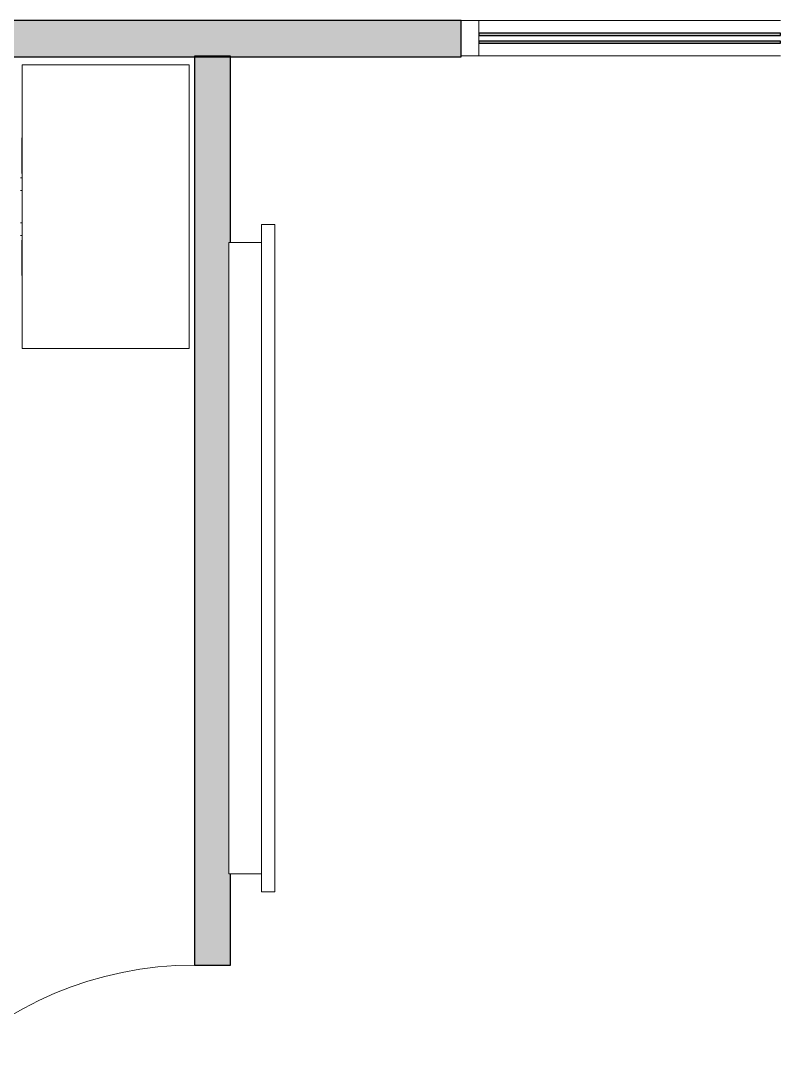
# Model space of a CAD drawing. Header units: millimetres. Extents: x 155927 to 317870, y -36033 to 97293.
# Drawn here: x 188209 to 190351, y 10717 to 13608 of the extents above; entities that cross this region are included whole.
import ezdxf

# ---------------------------------------------------------------- set-up
doc = ezdxf.new("R2010")
doc.units = ezdxf.units.MM
doc.header["$MEASUREMENT"] = 0
for name, color, linetype, lineweight in [('A-DOOR', 4, 'CONTINUOUS', 9), ('A-GLAZ-CURT', 7, 'CONTINUOUS', 9), ('A-GLAZ-CWMG', 7, 'CONTINUOUS', 9), ('A-WALL-PATT', 7, 'CONTINUOUS', 9), ('E-ELEC-EQPM', 8, 'CONTINUOUS', 9), ('I-FURN', 8, 'CONTINUOUS', 9), ('I-WALL', 7, 'CONTINUOUS', 9)]:
    doc.layers.add(name, color=color, linetype=linetype, lineweight=lineweight)

msp = doc.modelspace()

# ---------------------------------------------------------------- hatches: boundary and pattern name
at = {"layer": 'A-GLAZ-CURT'}
h = msp.add_hatch(color=256, dxfattribs=at)
h.paths.add_polyline_path([(190350.8, 13543.6), (190350.8, 13549.6), (189500.8, 13549.6), (189500.8, 13543.6)], flags=0)
h.paths.add_polyline_path([(189500.8, 13565.6), (190350.8, 13565.6), (190350.8, 13571.6), (189500.8, 13571.6)], flags=0)
at = {"layer": 'A-WALL-PATT'}
msp.add_hatch(color=256, dxfattribs=at).paths.add_polyline_path([(188800.8, 13505.6), (188800.8, 13607.6), (188099.8, 13607.6), (188099.8, 13505.6)], flags=0)
h = msp.add_hatch(color=256, dxfattribs=at)
h.paths.add_polyline_path([(198150.8, 13505.6), (198848.8, 13506.6), (198848.8, 13607.6), (198150.8, 13607.6)], flags=0)
h.paths.add_polyline_path([(195450.8, 13505.6), (195450.8, 13607.6), (195150.8, 13607.6), (195150.8, 13505.6)], flags=0)
h.paths.add_polyline_path([(192450.8, 13505.6), (192450.8, 13607.6), (192150.8, 13607.6), (192150.8, 13505.6)], flags=0)
h.paths.add_polyline_path([(188952.5, 13505.6), (189450.8, 13505.6), (189450.8, 13607.6), (188800.8, 13607.6), (188800.8, 13505.6)], flags=0)
h = msp.add_hatch(color=256, dxfattribs=at)
h.paths.add_polyline_path([(188800.8, 9758), (188800.8, 9933.4), (188698.8, 9933.4), (188698.8, 9758)], flags=0)
h.paths.add_polyline_path([(188800.8, 10943.4), (188800.8, 11201.1), (188795.8, 11201.1), (188795.8, 12981.5), (188800.8, 12981.5), (188800.8, 13506.6), (188698.8, 13506.6), (188698.8, 10943.4), (188795.8, 10943.4)], flags=0)

# ---------------------------------------------------------------- linework, layer by layer
at = {"layer": 'A-DOOR'}
msp.add_arc((188698.8, 9933.4), 1010, 90, 180, dxfattribs=at)
at = {"layer": 'A-GLAZ-CURT', "lineweight": 30}
for p, q in [((190350.8, 13571.6), (189500.8, 13571.6)), ((189500.8, 13571.6), (189500.8, 13565.6)), ((189500.8, 13565.6), (190350.8, 13565.6)), ((190350.8, 13565.6), (190350.8, 13571.6)), ((190350.8, 13549.6), (189500.8, 13549.6)), ((189500.8, 13549.6), (189500.8, 13543.6)), ((189500.8, 13543.6), (190350.8, 13543.6)), ((190350.8, 13543.6), (190350.8, 13549.6))]:
    msp.add_line(p, q, dxfattribs=at)
at = {"layer": 'A-GLAZ-CWMG', "lineweight": 20}
for p, q in [((189500.8, 13607.6), (189450.8, 13607.6)), ((189450.8, 13607.6), (189450.8, 13507.6)), ((189500.8, 13507.6), (189500.8, 13607.6)), ((189450.8, 13507.6), (189500.8, 13507.6))]:
    msp.add_line(p, q, dxfattribs=at)
at = {"layer": 'A-GLAZ-CWMG'}
for p, q in [((190350.8, 13607.6), (189500.8, 13607.6)), ((190350.8, 13507.6), (189500.8, 13507.6))]:
    msp.add_line(p, q, dxfattribs=at)
at = {"layer": 'E-ELEC-EQPM'}
for p, q in [((188925.8, 13032.3), (188887.7, 13032.3)), ((188887.7, 13032.3), (188887.7, 12981.5)), ((188925.8, 13032.3), (188887.7, 13032.3)), ((188887.7, 13032.3), (188887.7, 11150.3)), ((188925.8, 11150.3), (188925.8, 13032.3)), ((188925.8, 11150.3), (188925.8, 13032.3)), ((188887.7, 12981.5), (188795.8, 12981.5)), ((188795.8, 12981.5), (188795.8, 11201.1)), ((188887.7, 12981.5), (188795.8, 12981.5)), ((188795.8, 12981.5), (188795.8, 11201.1)), ((188795.8, 11201.1), (188887.7, 11201.1)), ((188795.8, 11201.1), (188887.7, 11201.1)), ((188887.7, 11201.1), (188887.7, 11150.3)), ((188887.7, 11150.3), (188925.8, 11150.3)), ((188887.7, 11150.3), (188925.8, 11150.3))]:
    msp.add_line(p, q, dxfattribs=at)
at = {"layer": 'I-FURN'}
for p, q in [((188213.8, 12682.5), (188213.8, 13482.5)), ((188683.8, 13482.5), (188213.8, 13482.5)), ((188683.8, 12682.5), (188683.8, 13482.5)), ((188213.8, 13276.5), (188212.3, 13276.5)), ((188212.3, 13268.5), (188212.3, 13276.5)), ((188212.3, 13276.5), (188212.3, 13272.5)), ((188213.8, 13276.5), (188212.3, 13276.5)), ((188212.3, 13272.5), (188212.3, 13276.5)), ((188212.3, 13276.5), (188212.3, 13272.5)), ((188213.8, 13276.5), (188212.3, 13276.5)), ((188212.3, 13272.5), (188212.3, 13276.5)), ((188212.3, 13276.5), (188212.3, 13272.5)), ((188212.3, 13184.5), (188212.3, 13268.5)), ((188212.3, 13176.5), (188212.3, 13184.5)), ((188213.8, 13163.5), (188208.8, 13163.5)), ((188213.8, 13163.5), (188208.8, 13163.5)), ((188212.3, 13180.5), (188212.3, 13176.5)), ((188212.3, 13180.5), (188212.3, 13176.5)), ((188212.3, 13176.5), (188212.3, 13180.5)), ((188212.3, 13180.5), (188212.3, 13176.5)), ((188212.3, 13176.5), (188212.3, 13180.5)), ((188212.3, 13176.5), (188213.8, 13176.5)), ((188212.3, 13176.5), (188213.8, 13176.5)), ((188212.3, 13176.5), (188213.8, 13176.5)), ((188213.8, 13163.5), (188212.3, 13163.5)), ((188212.3, 13163.1), (188212.3, 13163.5)), ((188212.3, 13163.5), (188212.3, 13163.1)), ((188208.8, 13128.5), (188213.8, 13128.5)), ((188208.8, 13128.5), (188213.8, 13128.5)), ((188213.8, 13036.5), (188208.8, 13036.5)), ((188213.8, 13036.5), (188208.8, 13036.5)), ((188208.8, 13001.5), (188213.8, 13001.5)), ((188208.8, 13001.5), (188213.8, 13001.5)), ((188212.3, 13001.9), (188212.3, 13001.5)), ((188212.3, 13001.5), (188212.3, 13001.9)), ((188212.3, 13001.5), (188213.8, 13001.5)), ((188213.8, 12988.5), (188212.3, 12988.5)), ((188212.3, 12980.5), (188212.3, 12988.5)), ((188212.3, 12988.5), (188212.3, 12984.5)), ((188213.8, 12988.5), (188212.3, 12988.5)), ((188212.3, 12984.5), (188212.3, 12988.5)), ((188212.3, 12988.5), (188212.3, 12984.5)), ((188213.8, 12988.5), (188212.3, 12988.5)), ((188212.3, 12984.5), (188212.3, 12988.5)), ((188212.3, 12988.5), (188212.3, 12984.5)), ((188212.3, 12896.5), (188212.3, 12980.5)), ((188212.3, 12888.5), (188212.3, 12896.5)), ((188212.3, 12892.5), (188212.3, 12888.5)), ((188212.3, 12892.5), (188212.3, 12888.5)), ((188212.3, 12888.5), (188212.3, 12892.5)), ((188212.3, 12892.5), (188212.3, 12888.5)), ((188212.3, 12888.5), (188212.3, 12892.5)), ((188212.3, 12888.5), (188213.8, 12888.5)), ((188212.3, 12888.5), (188213.8, 12888.5)), ((188212.3, 12888.5), (188213.8, 12888.5)), ((188683.8, 12682.5), (188213.8, 12682.5))]:
    msp.add_line(p, q, dxfattribs=at)
at = {"layer": 'I-WALL', "lineweight": 30}
for p, q in [((188800.8, 13607.6), (188101.8, 13607.6)), ((189450.8, 13607.6), (188800.8, 13607.6)), ((189450.8, 13505.6), (189450.8, 13607.6)), ((188099.8, 13505.6), (188800.8, 13505.6)), ((188698.8, 13506.6), (188698.8, 10943.4)), ((188800.8, 13506.6), (188698.8, 13506.6)), ((188800.8, 12981.5), (188800.8, 13506.6)), ((188800.8, 13505.6), (189450.8, 13505.6)), ((188800.8, 10943.4), (188800.8, 11201.1)), ((188698.8, 10943.4), (188800.8, 10943.4))]:
    msp.add_line(p, q, dxfattribs=at)

doc.saveas('drawing.dxf')
